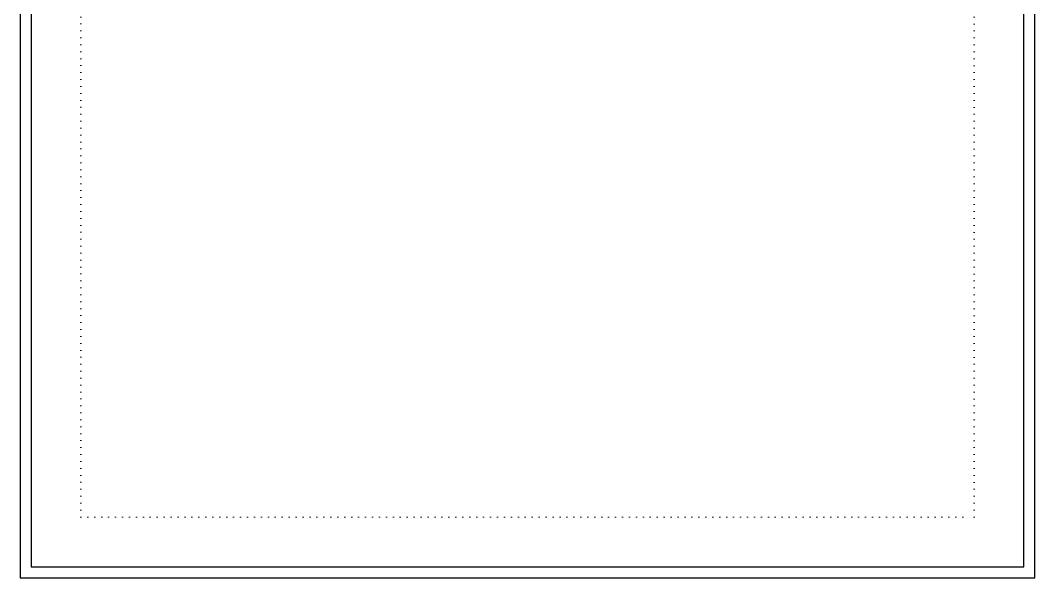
# Model space of a CAD drawing. Header units: centimetres. Extents: x 562865 to 1310255, y -148070 to 32737.
# Drawn here: x 586758 to 588599, y -17792 to -16781 of the extents above; entities that cross this region are included whole.
import ezdxf

# ---------------------------------------------------------------- set-up
doc = ezdxf.new("R2010")
doc.units = ezdxf.units.CM
doc.header["$LTSCALE"] = 2.5
doc.linetypes.add('DOT', pattern=[0.25, 0, -0.25])
for name, color, linetype, lineweight in [('ADAKENARI', 18, 'Continuous', 5), ('DUVAR', 4, 'Continuous', 30), ('iç ölçü', 106, 'Continuous', 18)]:
    doc.layers.add(name, color=color, linetype=linetype, lineweight=lineweight)

# ---------------------------------------------------------------- blocks, each defined once
blk = doc.blocks.new('WRSETHSRTH')
at = {"layer": 'ADAKENARI', "color": 2, "linetype": 'DOT', "ltscale": 20}
for points in [[(588489.1, -15266.7), (588489.1, -15824.5), (586868.4, -15824.5), (586868.4, -15266.7)], [(587873.8, -15832.5), (587873.8, -16716.5), (587483.8, -16716.5), (587483.8, -15832.5)], [(588489.1, -17682.2), (588489.1, -16724.5), (586868.4, -16724.5), (586868.4, -17682.2)]]:
    blk.add_lwpolyline(points, close=True, dxfattribs=at)

msp = doc.modelspace()

# ---------------------------------------------------------------- linework, layer by layer
at = {"layer": 'DUVAR'}
for p, q in [((586758.4, -16614.5), (586758.4, -17792.2)), ((588599.1, -17792.2), (588599.1, -16614.5)), ((586778.4, -16634.5), (586778.4, -17772.2)), ((588579.1, -17772.2), (588579.1, -16634.5)), ((586778.4, -17772.2), (588579.1, -17772.2)), ((586758.4, -17792.2), (588599.1, -17792.2))]:
    msp.add_line(p, q, dxfattribs=at)

# ---------------------------------------------------------------- block references
at = {"layer": 'iç ölçü'}
msp.add_blockref('WRSETHSRTH', (0, 0), dxfattribs=at)

doc.saveas('drawing.dxf')
